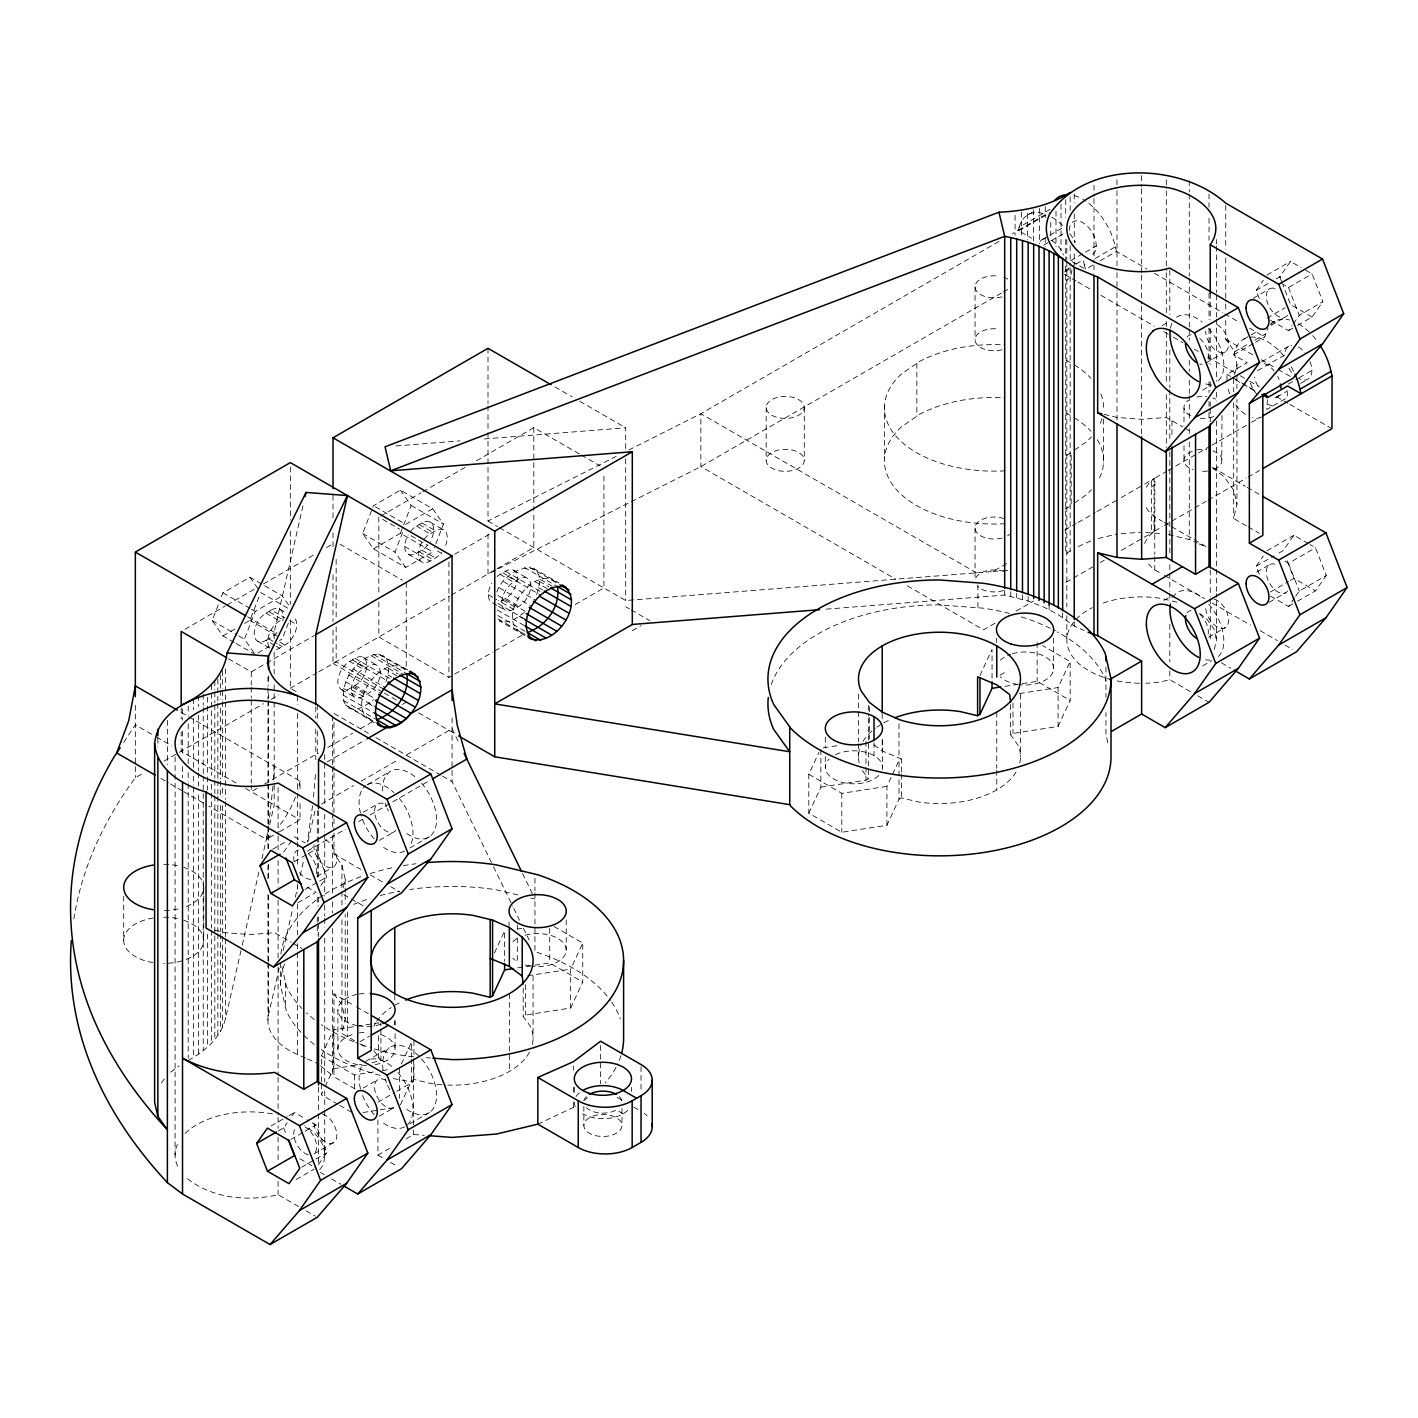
<?xml version="1.0" encoding="UTF-8"?>
<svg xmlns="http://www.w3.org/2000/svg" width="1418" height="1418" viewBox="0 0 1418 1418"><rect width="100%" height="100%" fill="white"/><g stroke="black" fill="none" stroke-linecap="round" stroke-linejoin="round"><path stroke-width="0.75" stroke-dasharray="5 3.75" d="M1144.645 543.502A55.355 31.958 0 0 1 1151.363 533.842L1154.766 530.97L1154.855 478.096L1166.252 471.52M274.17 766.057L273.249 782.062M315.434 774.653L313.36 798.6M272.947 786.246L269.048 822.227M1222.015 415.474L1221.713 462.428A19.054 11.007 0 0 1 1213.666 469.447M374.352 722.79L345.531 705.012L343.511 700.563L343.511 688.474L348.739 674.986L357.797 663.713L365.809 657.899L373.661 654.567L378.535 654.07L408.331 670.147M385.926 681.686C388.957 673.337 390.996 661.408 382.718 655.364M536.589 594.55C552.045 552.346 501.99 567.165 496.176 594.532M312.545 805.849L307.387 842.044M1267.408 399.734L1266.717 409.536L1286.924 397.855L1287.615 392.219M267.275 833.908L266.354 839.35L208.8 806.115M274.17 638.809L274.17 632.215L303.558 503.177M188.204 1060.416C204.848 1051.412 220.836 1037.728 225.497 1018.62L241.734 947.33M242.23 945.186L258.962 871.751M261.922 858.794L274.17 804.963L274.17 783.339M305.455 1058.041L297.55 1054.531A73.913 42.682 0 0 1 268.534 1014.792L279.257 967.714M283.157 950.609L292.906 907.821M295.334 897.115L297.78 886.41M300.208 875.721L304.108 858.599M308.007 841.512L315.292 809.518M343.351 887.438L345.212 879.302L341.951 865.069L333.957 853.92L333.957 832.011M354.571 1040.794L341.951 1033.509L345.212 1019.276L345.212 914.291M1234.617 374.707L1236.939 364.532L1233.678 350.299L1225.737 339.221L1225.737 319.475M1246.44 525.883L1233.678 518.509L1236.939 504.259L1236.939 399.468M1214.322 649.409L1216.449 640.085L1216.449 593.61M1050.224 209.297L1019.223 227.181L1018.071 230.372L1012.346 233.686M1226.978 380.538L1226.978 374.317L1247.184 362.654L1233.713 354.872L1234.865 351.682A47.645 27.509 60 0 1 1248.691 337.378M1255.586 342.234L1264.714 336.97L1265.849 333.779A47.645 27.509 60 0 1 1268.188 327.983M234.342 642.46L222.945 635.884L212.168 620.552L218.337 604.671M221.421 596.73L222.945 592.759L249.905 577.197L282.182 595.844L289.378 606.053M244.516 623.441L249.905 620.322L259.919 594.532M254.035 652.812L244.445 639.181L255.222 611.406L282.182 595.844M288.35 623.087L282.182 638.969L279.488 640.511M373.448 548.837L400.408 533.274L432.685 551.903L405.725 567.466L373.448 548.837L362.671 533.487L373.448 505.694L400.408 490.149L432.685 508.778L443.462 524.111L434.227 547.933M400.408 533.274L411.185 505.482L400.408 490.149M405.725 567.466L394.948 552.134L402.641 532.282M321.372 1081.81L321.372 1055.861L333.46 1029.822L372.119 1023.849M337.892 1104.303L321.372 1094.767L324.173 1088.758M325.094 1086.755L333.46 1068.729L333.46 1029.822M401.365 1063.943L411.592 1041.911L411.592 1057.03M400.425 1104.852L411.592 1080.817L411.592 1059.193M494.403 953.038L504.613 931.006L504.613 961.262M532.37 1044.481A81.003 46.759 0 0 0 530.297 1026.277L523.207 1016.369L525.546 1015.022L570.656 1008.038L570.656 969.132L582.745 943.094L551.567 925.085M570.656 1008.038L582.745 982L582.745 943.094M901.369 771.941L901.369 758.967L899.012 760.332L899.012 799.238L886.924 825.276L841.813 832.26L808.792 813.188L808.792 774.281L819.019 752.249M808.792 813.188L820.88 787.15L820.88 748.243L838.073 745.584M886.924 825.276L886.924 786.37L891.567 776.355M892.507 774.352L899.012 760.332M979.962 675.464L992.051 649.426L992.051 679.683M1019.79 762.902A81.003 46.759 0 0 0 1017.716 744.698L1010.626 734.79L1012.984 733.443L1058.076 726.459L1058.076 687.553L1070.165 661.515L1042.655 645.633M1058.076 726.459L1070.165 700.421L1070.165 661.515M123.703 742.394L135.348 724.811L154.544 735.889M283.635 852.058L292.019 840.112M320.769 885.47L326.76 876.944L315.984 849.169L312.385 847.078M278.247 1130.961L283.635 1127.842L287.234 1122.719M292.019 1115.913L294.412 1112.492L305.207 1118.731M318.376 1164.674L326.76 1152.745L315.984 1124.953L306.997 1119.759M1259.237 298.347L1256.153 290.406L1263.332 280.179M1276.111 278.885L1279.727 276.794L1290.522 261.444L1301.299 267.683M1270.528 320.273L1288.501 330.642L1292.082 325.537M1293.287 323.818L1299.278 315.31L1322.87 301.679L1312.075 273.904L1303.089 268.711M1297.559 325.413L1312.075 317.029L1322.87 301.679M1259.237 574.13L1256.153 566.19L1263.332 555.962M1308.3 543.573L1293.925 535.277L1283.148 550.609L1275.952 554.757M1270.528 596.056L1288.501 606.425L1294.492 597.917M1295.68 596.198L1299.278 591.093L1326.273 575.513L1315.496 547.72L1310.09 544.601M1297.488 601.232L1315.496 590.845L1326.273 575.513M161.422 1082.962L165.002 1077.999M319.724 1169.673L322.17 1166.27A74.8 43.196 0 0 0 304.728 1125.715M414.854 776.709A38.126 22.014 60 0 0 389.33 772.012L385.43 776.515A38.126 22.014 60 0 0 383.055 794.186M270.359 835.698L266.354 839.35L277.573 832.862M1146.276 487.225A55.355 31.958 0 0 1 1151.363 480.932L1154.855 478.096M1151.363 487.154L1154.855 484.318M170.745 1072.15L179.164 1065.822M537.83 1124.155L576.754 1105.845M583.578 1100.723L588.683 1096.876M404.804 669.243C382.027 651.589 343.121 707.671 371.8 720.184M555.448 582.089C532.548 564.151 493.907 620.57 522.444 633.031M348.739 708.007C357.815 711.996 366.606 704.586 373.661 699.659M524.997 635.636L499.402 620.854C508.477 624.842 517.251 617.433 524.306 612.505M1065.716 266.052L1065.716 553.906L1072.877 549.245M1074.614 450.02L1086.702 441.601A109.594 63.278 0 0 0 1091.435 436.833M1074.614 502.929L1086.702 494.51A109.594 63.278 0 0 0 1091.435 489.742M184.996 629.237L225.178 606.035M227.093 604.937L255.789 588.364M263.447 583.932L315.115 554.119M326.601 547.49L332.326 544.175M380.751 516.046L420.933 492.844M422.848 491.745L464.944 467.444M476.43 460.815L533.824 427.669L579.288 453.92M432.685 508.778L405.725 524.341L373.448 505.694M222.945 635.884L235.53 628.635M274.472 645.243L266.017 640.351A16.679 9.625 -60 0 1 254.212 633.545A16.679 9.625 -60 0 1 266.017 613.125L271.405 610.006L284.947 617.823M410.617 531.289A16.679 9.625 -60 0 1 416.502 526.06L421.908 522.941A16.679 9.625 -60 0 1 432.791 525.068A16.679 9.625 -60 0 1 430.239 541.375M269.349 647.264A16.679 9.625 -60 0 1 279.559 620.942L282.253 619.382L268.711 611.566M424.159 539.106A16.679 9.625 -60 0 1 430.062 533.877L435.45 530.775A16.679 9.625 -60 0 1 445.66 545.292M266.017 640.351L271.405 637.249A16.679 9.625 -60 0 0 277.308 632.02M427.793 544.955A16.679 9.625 -60 0 1 421.908 550.184L416.502 553.286A16.679 9.625 -60 0 1 405.619 551.177A16.679 9.625 -60 0 1 408.171 534.87M257.934 652.971L268.711 646.75M1027.944 214.792L1035.246 210.573M421.713 542.686A16.679 9.625 -60 0 0 419.161 558.993A16.679 9.625 -60 0 0 430.062 561.12L435.45 558.001A16.679 9.625 -60 0 0 441.335 552.772M276.51 649.479A16.679 9.625 -60 0 0 279.559 648.168L284.947 645.066A16.679 9.625 -60 0 0 295.848 630.372A16.679 9.625 -60 0 0 293.278 617.007M454.664 554.296L491.018 533.31M228.528 658.785L251.252 671.902L314.388 635.441M1045.438 214.579L1018.071 230.372L1031.56 238.153M998.963 241.414L700.864 413.702L627.944 450.481M1018.798 230.779L1049.781 212.877M1042.248 239.536L1064.12 226.915M1043.772 245.101L1049.231 241.946M1051.057 240.9L1063.819 233.527M333.017 630.248L333.017 663.429L449.736 596.039M451.544 594.993L533.824 547.49L533.824 512.642M73.825 919.024A809.589 467.408 0 0 1 135.348 777.72L143.005 773.306M164.063 761.147L177.445 753.419M179.359 752.32L263.553 703.718M271.104 699.358L278.85 694.873M290.247 688.297L317.029 672.841M318.944 671.724L336.155 661.798L381.619 688.031M349.643 661.408L355.032 658.289A16.679 9.625 -60 0 1 366.819 665.095A16.679 9.625 -60 0 1 355.032 685.514L349.643 688.634A16.679 9.625 -60 0 1 337.839 681.828A16.679 9.625 -60 0 1 349.643 661.408L363.114 669.172L368.503 666.07A16.679 9.625 -60 0 1 380.29 672.876A16.679 9.625 -60 0 1 368.503 693.296L363.114 696.415L349.643 688.634M497.08 576.559A16.679 9.625 -60 0 1 500.129 574.343L505.517 571.224A16.679 9.625 -60 0 1 517.322 578.03A16.679 9.625 -60 0 1 505.517 598.467L500.129 601.569M1001.48 293.065L700.864 466.611L497.86 568.99M1003.377 291.966L1009.12 288.652M513.617 609.35A16.679 9.625 -60 0 1 501.812 602.544A16.679 9.625 -60 0 1 513.617 582.124L519.006 579.005A16.679 9.625 -60 0 1 530.793 585.811A16.679 9.625 -60 0 1 519.006 606.248L513.617 609.35L498.445 600.594M1070.714 260.664L1083.476 253.308M1085.302 252.244L1096.238 245.934M1064.953 270.448L1074.064 265.184M1075.89 264.138L1083.175 259.919M1064.634 271.955L1070.147 268.782M1092.764 265.06L1085.461 269.278L1084.309 264.776L1087.96 262.667M1095.263 258.448L1115.31 246.874A47.645 27.509 60 0 0 1082.767 199.247M1100.049 260.859L1116.462 251.376L1146.878 268.941M378.836 602.118L378.836 636.983L448.921 677.432L492.932 652.032M494.847 650.933L523.543 634.36M575.212 604.529L603.908 587.956L603.908 472.495M256.995 788.408L251.252 791.723L251.252 785.253M264.652 783.994L318.217 753.064M327.788 747.534L352.657 733.177M360.314 728.763L373.714 721.035M402.411 704.462L406.239 702.247M327.186 761.891L365.188 739.948M321.461 804.112L353.631 785.537M361.2 781.158L399.061 759.304M406.629 754.925L452.058 728.71L459.45 743.883M279.452 831.781L300.031 819.888L300.031 800.443M632.304 630.691L641.025 625.657M1162.104 325.679L1167.546 322.542M367.563 784.579L389.33 772.012M1266.93 275.074L1290.522 261.444M272.646 849.276L285.355 841.955M1256.153 290.406L1268.844 283.068M1253.104 298.347L1269.606 288.829M363.221 812.301L377.932 803.811M307.476 851.084L345.425 829.176M358.701 821.518L362.494 819.32M370.08 814.942L430.788 779.882M1281.305 283.37L1288.501 287.517L1312.075 273.904M294.217 861.736L306.908 854.398M308.734 853.352L315.984 849.169M1266.93 318.199L1285.08 307.724M1243.586 339.274L1256.348 331.901M1270.936 323.481L1274.569 321.372M316.976 876.413L333.478 866.877M379.421 840.36L394.133 831.87M1225.205 351.877L1204.999 363.54A16.201 9.359 60 0 1 1199.858 364.001M1271.148 325.36L1285.807 316.888M1234.865 351.682L1247.627 344.308M1254.912 340.107L1265.849 333.779M304.994 889.511L317.703 882.191M319.511 881.145L326.76 876.944M1233.713 354.872L1253.76 343.28M297.833 902.77L315.984 892.294L305.207 886.055M1288.501 330.642L1295.751 326.459M409.926 847.946L429.884 836.425M1202.659 390.11L1211.734 384.863M1261.524 361.927L1288.873 346.134M1257.571 370.647L1284.921 354.872A19.054 11.007 60 0 1 1291.656 345.283M1288.182 384.118L1297.293 378.854M1299.118 377.791L1311.88 370.435M1276.927 397.04L1287.881 390.73M1300.643 383.356L1307.928 379.155M1168.148 470.439L1173.856 467.142M1175.752 466.061L1196.632 454.008M1198.547 452.909L1209.926 446.333M1211.841 445.252L1249.825 423.344M1251.722 422.245L1259.308 417.867M1121.248 497.594L1142.873 485.116M1144.734 484.052L1154.039 478.681L1154.039 531.59L1119.546 551.46M1154.766 530.97L1162.388 526.557M1164.302 525.458L1170.01 522.161M1171.924 521.062L1192.875 508.973M1194.771 507.874L1206.204 501.263M1208.101 500.164L1246.209 478.167M1248.106 477.068L1259.539 470.475M359.959 1041.716L369.424 1036.239M999.991 675.181L1004.848 672.38M365.738 1061.408L389.33 1047.796M1163.912 600.434L1172.987 595.188M820.88 787.15L865.99 780.166L868.348 778.819L868.348 742.075M372.119 1062.756L380.928 1060.398L380.928 1027.961M271.033 1125.998L287.216 1116.657M289.024 1115.611L294.412 1112.492M1266.93 550.858L1293.925 535.277M1256.153 566.19L1274.144 555.803M363.221 1088.085L377.932 1079.594M1256.756 572.039L1269.606 564.612M290.796 1139.487L303.381 1132.22M305.189 1131.192L315.984 1124.953M1284.903 561.227L1288.501 563.301L1315.496 547.72M899.012 799.238L901.369 797.873L918.51 801.968A81.003 46.759 0 0 0 1016.883 770.577M411.592 1080.817L413.95 1079.452L431.09 1083.565A81.003 46.759 0 0 0 445.731 1085M377.932 1102.194L394.842 1092.427M396.721 1091.346L413.613 1081.58L407.657 1081.136A171.525 99.03 0 0 1 392.715 1078.389M1270.528 591.909L1288.519 581.522M1290.327 580.476L1293.925 578.402L1315.496 590.845M1208.668 637.214L1225.205 627.66M1269.287 602.225L1285.807 592.671M333.514 1142.66L313.307 1154.323A16.201 9.359 60 0 0 315.789 1141.33A16.201 9.359 60 0 0 305.207 1127.062M379.421 1116.143L394.133 1107.653A16.201 9.359 60 0 1 375.433 1092.587A16.201 9.359 60 0 1 386.033 1080.392M301.573 1167.28L314.176 1160.013M315.966 1158.967L326.76 1152.745M1288.501 606.425L1295.697 602.278M296.185 1179.51L314.176 1169.123M1202.659 665.893L1211.734 660.664M409.926 1123.747L429.884 1112.226M377.932 1119.83L377.932 1155.103L391.084 1147.499M406.115 1138.831L413.613 1134.489L424.301 1135.304M499.455 527.656L625.692 600.541L992.901 571.525L1008.056 562.804M1064.847 530.102L1076.191 523.561M1078.088 522.462L1095.121 512.66M1097.018 511.561L1117.845 499.561M995.028 623.193L983.543 629.822L905.233 584.606M1016.103 611.052L1033.35 601.126M1065.911 582.355L1071.654 579.04M1073.586 577.941L1092.729 566.899M1100.403 562.485L1104.232 560.287M1192.361 451.208L1188.639 453.104A19.054 11.007 0 0 0 1187.203 466.469L1190.5 468.631A19.054 11.007 0 0 0 1193.194 469.748M488.005 432.455L488.005 521.044L616.121 456.436M495.892 569.983L488.005 573.953L488.005 532.069M1078.194 546.533L1092.02 540.4M1098.17 538.539L1116.976 534.037M1190.358 691.559L1169.815 679.701L1161.005 681.81A74.8 43.196 0 0 1 1145.957 683.21M298.613 1206.541L278.088 1194.7C246.767 1202.039 210.218 1198.299 185.12 1176.692M1004.937 686.33L1037.143 681.349L1070.165 700.421M1019.418 693.526L1058.076 687.553M808.792 774.281L841.813 793.353L886.924 786.37M517.517 929.02L521.806 928.347M517.517 967.927L549.723 962.928L582.745 982M527.709 975.779L570.656 969.132M374.281 1023.512L378.571 1022.839L378.571 1027.164M333.46 1068.729L361.377 1064.404M321.372 1055.861L354.394 1074.933L373.732 1071.937M382.311 1070.608L390.907 1069.278M362.99 1112.51L378.021 1110.17M380.166 1109.851L395.214 1107.511M992.901 571.525L1000.966 570.851M1002.987 570.674L1009.031 570.16M396.065 445.943L460.106 440.874M484.389 438.96L625.692 427.793L625.692 449.949M826.215 609.155L1004.688 595.046L1028.156 601.037L1044.144 607.223L1058.36 614.738L1074.259 626.082L1084.114 630.461M1121.089 533.717L1141.632 532.158M1145.744 532.477L1162.193 533.717M413.613 1056.694L407.657 1056.233A171.525 99.03 0 0 1 370.187 1047.601M426.428 1057.668L430.7 1057.988M1104.09 414.357L1116.976 417.441L1141.632 419.32L1166.305 417.441L1182.842 426.995M1168.397 534.533L1189.277 539.531L1197.182 543.023M1176.975 602.189L1161.005 598.378A74.8 43.196 0 0 0 1100.084 604.174M874.162 744.911L882.209 750.973L901.369 758.967M517.854 894.935L496.46 889.813A171.525 99.03 0 0 0 409.713 889.511M530.686 898.002L534.958 899.03M214.579 930.137L225.249 932.69L249.905 934.568L274.578 932.69L291.009 942.155M1199.149 543.909L1207.055 547.401M307.422 1058.909L317.295 1063.287M1312.075 317.029L1290.522 304.569L1283.06 285.355M1154.465 273.319L1222.901 312.829M1224.797 313.927L1240.006 322.701M1249.506 328.196L1264.714 336.97M1225.737 339.221L1253.831 355.439M1261.311 359.764L1276.306 368.414M1278.167 369.495L1291.284 377.064M1071.99 261.497L1085.461 269.278M1064.528 274.312L1075.978 280.924M1077.893 282.022L1091.275 289.751M1100.811 295.263L1154.287 326.14M1163.841 331.652L1171.481 336.066M1173.395 337.165L1182.949 342.677M1194.399 349.289L1198.228 351.487M1207.781 357.017L1238.339 374.653M1240.236 375.752L1247.875 380.166M1249.79 381.265L1259.344 386.777M1276.537 396.703L1287.987 403.315M1289.901 404.431L1331.927 428.679M1226.978 374.317L1230.647 376.444M1232.49 377.507L1239.828 381.743M1241.672 382.807L1254.54 390.234M1184.65 428.041L1191.918 432.242M1212.833 467.568L1245.305 486.303M1247.202 487.402L1260.567 495.13M1146.276 507.768A55.355 31.958 0 0 0 1154.766 516.95L1162.246 521.275M1164.125 522.356L1169.744 525.599M1171.605 526.681L1192.184 538.556M1194.062 539.638L1207.143 547.188M1148.527 563.921A55.355 31.958 0 0 0 1154.766 569.859L1162.441 574.29M1164.355 575.389L1204.591 598.626M1212.248 603.058L1250.57 625.178M1260.159 630.709L1277.405 640.67M1285.062 645.084L1292.737 649.515M1197.82 695.866L1209.022 702.335M976.47 572.819L700.864 413.702L700.864 466.611L895.68 579.093M554.934 386.954L572.145 396.88M579.785 401.294L625.692 427.793M581.185 455.001L600.115 465.937M488.005 521.044L497.558 526.557M625.692 606.762L629.379 608.889M631.24 609.953L649.728 620.641M533.381 568.21L558.976 583.011M529.18 566.934L559.844 584.624M524.306 567.413L557.469 586.556M540.4 579.501L553.889 587.282M411.185 505.482L443.462 524.111M539.301 581.309L548.731 586.751M535.171 581.734L548.642 589.516M430.239 522.125L443.781 529.942M513.865 570.408L527.336 578.189M538.61 587.743L542.385 589.923M421.908 522.941L435.45 530.775M505.517 571.224L543.413 593.327M419.196 524.5L432.756 532.317M502.823 572.783L516.312 580.565M508.459 576.559L540.807 595.241M416.502 526.06L430.062 533.877M500.129 574.343L513.617 582.124M503.585 581.717L535.933 600.381M382.63 519.342L399.681 529.18M411.043 535.738L428.094 545.576M437.559 551.053L445.128 555.431M499.402 587.832L531.732 606.514M421.908 550.184L435.45 558.001M505.517 598.467L519.006 606.248M498.072 595.613L528.524 613.196M419.196 551.744L432.756 559.561M502.823 600.009L516.312 607.79M404.715 546.479L430.062 561.12M488.341 594.762L496.761 599.637M497.931 603.501L526.503 620.003M519.077 616.316L522.852 618.496M408.171 554.119L421.713 561.936M496.849 605.309L491.798 602.402A16.679 9.625 -60 0 1 491.798 583.135M498.533 606.284L505.269 610.183M497.239 609.935L525.812 626.437M362.671 533.487L394.948 552.134M497.931 615.589L527.319 632.552M498.072 618.957L526.84 635.565M339.948 544.158L402.446 580.228M378.535 654.07L409.199 671.778M373.661 654.567L406.009 673.231M371.037 655.665L403.386 674.348M260.682 592.547L291.062 610.077M388.638 668.463L398.068 673.904M384.668 668.8L398.157 676.581M279.736 609.173L286.507 613.09M363.363 657.456L376.851 665.237M387.947 674.897L391.722 677.077M289.963 620.729L296.734 624.629M355.032 658.289L392.928 680.392M352.338 659.849L365.809 667.63M357.797 663.713L390.145 682.395M266.017 613.125L279.559 620.942M222.945 592.759L249.533 608.109M251.429 609.208L255.222 611.406M352.922 668.853L385.271 687.535M333.017 663.429L382.488 692.002M384.384 693.083L397.714 700.776M418.629 712.864L454.788 733.726M348.739 674.986L381.087 693.668M247.547 616.848L274.17 632.215M249.905 620.322L278.389 636.771M279.86 642.124L284.947 645.066M355.032 685.514L368.503 693.296M345.531 681.668L377.879 700.35M268.711 638.791L277.166 643.683M278.867 644.658L282.253 646.608M352.338 687.074L365.809 694.855M276.173 646.218L279.559 648.168M343.511 688.474L375.859 707.139M368.432 703.47L372.207 705.65M257.668 641.184L271.21 649.001M341.295 689.467L354.784 697.248M342.819 694.909L375.167 713.591M212.168 620.552L236.859 634.803M238.756 635.902L244.445 639.181M343.511 700.563L375.859 719.227M345.531 705.012L376.195 722.719M236.239 643.559L255.222 654.531M296.043 691.541L290.336 688.244L290.336 619.666M334.099 713.502L368.343 733.283M375.965 737.679L440.643 775.026M442.54 776.125L452.058 781.619L492.542 864.785M181.167 712.368L186.857 715.647M188.754 716.746L300.031 780.999L300.031 791.793M156.441 736.988L171.667 745.779M236.097 782.984L181.167 751.274L181.167 731.812M245.58 788.443L300.031 819.888M333.957 853.92L360.721 869.376M370.293 874.888L383.374 882.457M390.641 886.64L399.716 891.869M294.412 836.709L305.207 842.93M160.837 778.429L168.512 782.86M170.426 783.959L181.929 790.606M183.844 791.723L206.868 805.016M343.847 894.634L347.623 896.814L347.623 901.192M351.239 898.906L363.947 906.244M617.149 1097.443L622.662 1100.634M633.686 1106.997L641.042 1111.251M623.122 1113.804L616.387 1109.922A19.054 11.007 0 0 1 586.414 1107.635M292.835 943.2L301.981 948.465M354.996 1088.935L333.957 1076.794L333.957 993.876L354.606 1005.805M356.485 1006.886L369.619 1014.473M359.942 1043.896L367.439 1048.221M339.717 1105.366L352.568 1112.775M377.932 1155.103L383.374 1158.24M390.641 1162.423L397.891 1166.624M299.818 1158.736L315.984 1168.077M320.379 1172.438L324.119 1174.6M331.582 1178.907L340.923 1184.296M306.075 1210.83L315.399 1216.219M1235.503 379.829L1240.98 383.002M1242.788 384.048L1255.55 391.439M1248.265 526.947L1259.184 533.274M1221.412 662.826L1230.735 668.215M1190.5 415.722L1187.203 413.56A19.054 11.007 0 0 1 1188.639 400.195M1212.39 467.887L1224.159 476.749L1233.678 490.025L1236.939 504.259M1199.628 613.391L1206.417 618.496L1213.897 628.918L1216.449 640.085M320.663 1065.822L333.957 1076.794M862.428 770.559L868.348 778.819M333.957 993.876L341.951 1005.025L345.212 1019.276M373.82 1050.49L380.928 1060.398M249.905 577.197L259.494 590.827M387.203 808.597L388.39 810.812M522.48 873.399L533.044 895.077M493.517 866.77L512.784 906.386M513.759 908.371L519.537 920.247M523.402 928.17L529.18 940.045M1288.501 287.517L1299.278 315.31M1279.727 276.794L1282.315 283.423M1288.501 563.301L1299.278 591.093M1286.995 560.535L1293.925 578.402M283.635 1127.842L285.957 1133.797M1115.31 246.874L1116.462 251.376M1105.951 681.704L1105.171 678.265A171.525 99.03 0 0 0 1057.225 631.879M1107.795 742.678L1105.951 734.613L1105.951 712.563M281.916 966.633L286.365 986.201A171.525 99.03 0 0 0 301.945 1008.499M280.534 962.645L280.534 985.475L286.365 1011.105A171.525 99.03 0 0 0 301.945 1033.385M1280.064 276.315L1280.064 277.662M1236.939 364.532L1236.939 373.271M1236.939 375.451L1236.939 388.55M1233.678 378.783L1233.678 391.882M1233.678 402.801L1233.678 518.509M1225.737 205.362L1225.737 249.249M1225.737 258.023L1225.737 301.91M1225.737 304.108L1225.737 310.702M1216.449 239.536L1216.449 243.967M1216.449 246.183L1216.449 292.657M1216.449 294.873L1216.449 316.994M1216.449 319.21L1216.449 381.176M1216.449 392.237L1216.449 401.081M1216.449 421.004L1216.449 567.058M1216.449 569.274L1216.449 591.412M1210.245 293.437L1210.245 319.989M1210.245 328.834L1210.245 364.249M1210.245 381.956L1210.245 390.801M1210.245 401.861L1210.245 406.292M1210.245 408.508L1210.245 421.784M1210.245 570.054L1210.245 596.606M1210.245 598.821L1210.245 640.865M1209.022 193.982L1209.022 207.223M1209.022 218.248L1209.022 240.316M1209.022 293.278L1209.022 319.741M1209.022 328.568L1209.022 363.877M1209.022 381.531L1209.022 392.556M1209.022 401.383L1209.022 410.21M1209.022 412.408L1209.022 421.235M1189.277 180.83L1189.277 191.909M1189.277 194.106L1189.277 276.049M1189.277 278.247L1189.277 326.973M1189.277 329.189L1189.277 340.249M1189.277 360.172L1189.277 371.25M1189.277 380.113L1189.277 393.389M1189.277 395.604L1189.277 419.958M1189.277 428.821L1189.277 433.252M1189.277 442.115L1189.277 539.531M1183.995 408.171L1183.995 425.808M1183.995 445.66L1183.995 461.08M1171.959 420.721L1171.959 438.215M1169.815 270.306L1169.815 314.566M1169.815 349.962L1169.815 387.593M1169.815 389.808L1169.815 440.697M1169.815 451.757L1169.815 555.767M1169.815 564.63L1169.815 571.259M1169.815 573.475L1169.815 591.182M1169.815 593.398L1169.815 602.242M1169.815 624.381L1169.815 661.993M1169.815 670.856L1169.815 679.701M1166.305 179.767L1166.305 188.612M1166.305 190.827L1166.305 270.537M1166.305 272.752L1166.305 312.616M1166.305 321.478L1166.305 330.323M1166.305 332.539L1166.305 383.463M1166.305 394.541L1166.305 447.68M1154.766 516.95L1154.766 554.438M1154.766 556.636L1154.766 569.859M1151.363 480.932L1151.363 533.842M1141.632 175.672L1141.632 186.751M1141.632 188.966L1141.632 273.107M1141.632 275.305L1141.632 304.09M1141.632 306.306L1141.632 434.741M1116.976 179.767L1116.976 188.612M1116.976 190.827L1116.976 270.537M1116.976 272.752L1116.976 290.477M1116.976 292.693L1116.976 421.111M1105.951 667.169L1105.951 697.124M1103.505 419.143L1103.505 463.225M1093.987 185.262L1093.987 196.322M1093.987 198.538L1093.987 262.755M1093.987 264.971L1093.987 273.834M1074.259 194L1074.259 202.863M1074.259 213.923L1074.259 242.708M1074.259 253.787L1074.259 264.865M1074.259 621.651L1074.259 626.082M1070.147 196.889L1070.147 210.183M1070.147 245.615L1070.147 265.538M1070.147 267.754L1070.147 551.177M1066.832 239.536L1066.832 259.459M1066.832 261.674L1066.832 606.904M1066.832 615.749L1066.832 640.085M1065.716 199.637L1065.716 217.344M1065.716 239.482L1065.716 263.837M1062.649 613.072L1062.649 617.504M1061.001 204.405L1061.001 250.915M1056.002 211.211L1056.002 246.643M1053.645 638.224L1053.645 668.498M1050.738 222.254L1050.738 235.548M1049.107 605.167L1049.107 609.598M1045.243 206.532L1045.243 217.61M1045.243 237.533L1045.243 246.395M1039.536 208.304L1039.536 243.736M1037.143 642.443L1037.143 681.349M1033.633 209.864L1033.633 240.865M1028.156 596.606L1028.156 601.037M1027.571 213.409L1027.571 239.979M1022.484 594.851L1022.484 599.282M1021.385 212.292L1021.385 236.646M1020.481 694.129L1020.481 756.804M1016.688 593.273L1016.688 597.705M1015.075 215.376L1015.075 235.299M1012.984 703.168L1012.984 733.443M1010.733 591.855L1010.733 596.287M1010.626 704.533L1010.626 734.79M1004.688 590.632L1004.688 595.046M996.765 712.066L996.765 768.255M996.765 770.417L996.765 789.879M996.464 638.224L996.464 642.549M977.924 584.96L977.924 607.773M975.052 286.684L975.052 339.593M975.052 528.01L975.052 578.721M916.843 363.327L916.843 416.236M901.369 774.104L901.369 797.873M898.977 723.818L898.977 758.4M884.477 405.424L884.477 458.333M882.492 739.132L882.492 767.227M882.209 714.229L882.209 718.554M882.209 740.161L882.209 750.973M874.02 742.607L874.02 755.581M869.34 706.696L869.34 715.346M869.34 717.508L869.34 739.115M868.348 705.331L868.348 716.125M868.348 718.288L868.348 739.912M865.99 741.26L865.99 765.046M865.99 767.209L865.99 780.166M858.475 694.129L858.475 741.667M858.475 743.83L858.475 756.804M841.813 793.353L841.813 832.26M825.311 737.13L825.311 747.942M825.311 756.574L825.311 767.386M804.29 407.409L804.29 460.318A19.054 11.007 0 0 1 775.699 469.854A19.054 11.007 0 0 1 775.699 450.8A19.054 11.007 0 0 1 804.29 460.318M766.163 407.409L766.163 460.318M641.042 1066.673L641.042 1092.144M631.506 1087.287L631.506 1091.523M625.692 458.794L625.692 600.541M621.97 1108.504L621.97 1125.484A19.054 11.007 0 0 1 593.38 1135.003A19.054 11.007 0 0 1 593.38 1115.948A19.054 11.007 0 0 1 621.97 1125.484M600.612 1045.456L600.612 1083.653M583.861 1106.377L583.861 1125.484M574.325 1087.287L574.325 1095.76M573.351 1065.964L573.351 1070.218M573.351 1087.198L573.351 1093.562M573.351 1102.052L573.351 1108.415M566.225 919.892L566.225 950.149M549.723 928.347L549.723 962.928M534.958 878.274L534.958 890.717M534.958 892.791L534.958 951.939L537.83 952.612A171.525 99.03 0 0 1 610.538 1000.488M533.824 427.669L533.824 510.462M533.062 975.708L533.062 1038.384M525.546 984.748L525.546 1015.022M523.207 988.275L523.207 1016.369M517.322 924.944L517.322 929.269M517.322 937.918L517.322 961.688A28.59 16.502 0 0 1 512.82 958.249M509.346 993.646L509.346 1071.459M509.044 921.895L509.044 926.22M488.005 348.314L488.005 403.669M488.005 405.885L488.005 430.239M452.058 717.898L452.058 768.396M452.058 770.594L452.058 781.619M448.921 561.971L448.921 677.432M413.95 1040.546L413.95 1055.683M413.95 1064.333L413.95 1079.452M413.613 1058.767L413.613 1127.877M413.613 1130.093L413.613 1134.489M406.239 582.426L406.239 669.562M399.504 1067.949L399.504 1098.206M395.073 1020.783L395.073 1025.108M395.073 1033.757L395.073 1048.895M394.789 995.72L394.789 999.867M394.789 1020.623L394.789 1024.771M380.928 1021.492L380.928 1025.817M378.836 517.145L378.836 593.398M378.571 1035.814L378.571 1061.745M354.394 1074.933L354.394 1090.052M347.623 912.129L347.623 1036.771M345.212 879.302L345.212 892.436M345.212 894.616L345.212 903.372M341.951 865.069L341.951 889.121M341.951 891.319L341.951 906.669M341.951 919.733L341.951 1033.509M357.301 994.355A28.59 16.502 0 0 0 337.892 1009.988L337.892 1048.895M336.155 559.401L336.155 618.213M336.155 626.933L336.155 661.798M333.957 722.471L333.957 770.665M333.957 772.863L333.957 816.679M333.957 818.86L333.957 829.814M333.017 495.307L333.017 519.644M333.017 532.902L333.017 548.394M333.017 574.946L333.017 621.403M332.432 715.966L332.432 764.692M332.432 766.908L332.432 811.185M332.432 813.4L332.432 826.676M332.432 835.539L332.432 893.11M332.432 901.972L332.432 913.032M332.432 928.542L332.432 1074.684M324.722 754.553L324.722 761.182M324.722 763.398L324.722 805.442M324.722 814.304L324.722 831.994M324.722 834.209L324.722 896.176M324.722 905.038L324.722 916.099M324.722 918.315L324.722 927.159M324.722 938.22L324.722 1082.076M324.722 1090.921L324.722 1108.628M324.722 1110.843L324.722 1155.103M321.372 1083.955L321.372 1094.767M318.518 810.653L318.518 879.249M318.518 896.956L318.518 905.801M318.518 916.879L318.518 921.292M318.518 923.508L318.518 936.784M318.518 1087.269L318.518 1111.606M318.518 1113.821L318.518 1164.727M317.295 704.586L317.295 722.294M317.295 731.156L317.295 755.51M317.295 810.866L317.295 879.497M317.295 897.222L317.295 906.067M317.295 917.145L317.295 934.852M315.771 707.05L315.771 718.022M315.771 728.994L315.771 759.711M297.55 695.83L297.55 704.693M297.55 713.555L297.55 791.049M297.55 793.265L297.55 839.757M297.55 841.973L297.55 864.111M297.55 884.052L297.55 892.897M297.55 903.975L297.55 934.976M297.55 943.821L297.55 950.468M297.55 952.683L297.55 1054.531M290.336 467.018L290.336 520.122M290.336 531.183L290.336 604.174M285.585 982.763L285.585 1007.666M278.088 787.522L278.088 833.997M278.088 836.212L278.088 851.704M278.088 860.549L278.088 887.101M278.088 900.377L278.088 957.912M278.088 966.775L278.088 1075.198M278.088 1077.414L278.088 1115.044M278.088 1117.26L278.088 1128.32M278.088 1137.165L278.088 1161.519M278.088 1181.424L278.088 1194.7M274.17 651.961L274.17 673.904M274.17 684.876L274.17 691.452M274.17 693.65L274.17 781.176M268.534 676.014L268.534 684.876M268.534 693.739L268.534 698.17M268.534 700.368L268.534 782.311M268.534 784.509L268.534 824.372M268.534 826.588L268.534 848.726M268.534 864.236L268.534 879.727M268.534 895.219L268.534 961.652M268.534 963.868L268.534 1014.792M267.967 676.9L267.967 686.418M267.967 687.96L267.967 699.039M267.967 701.254L267.967 781.619M267.967 783.835L267.967 825.241M267.967 825.914L267.967 849.612M267.967 865.104L267.967 879.054M267.967 894.545L267.967 960.979M267.967 962.538L267.967 1022.307M251.252 671.902L251.252 685.018M251.252 687.216L251.252 698.152M251.252 700.332L251.252 783.091M225.497 668.764L225.497 699.765M225.497 701.981L225.497 799.398M225.497 801.613L225.497 936.678M225.497 938.893L225.497 1018.62M222.591 670.679L222.591 688.386M222.591 690.601L222.591 699.464M222.591 701.68L222.591 779.173M222.591 788.036L222.591 796.881M222.591 805.743L222.591 934.161M222.591 936.376L222.591 1027.164M220.446 674.862L220.446 688.138M220.446 690.353L220.446 699.216M220.446 708.078L220.446 778.925M220.446 781.141L220.446 796.632M220.446 805.495L220.446 931.697M220.446 933.913L220.446 1031.347M217.858 678.956L217.858 701.095M217.858 703.31L217.858 778.588M217.858 780.804L217.858 794.098M217.858 796.313L217.858 931.378M217.858 933.593L217.858 1035.441M214.827 680.729L214.827 689.591M214.827 691.807L214.827 702.867M214.827 705.083L214.827 778.163M214.827 780.379L214.827 793.655M214.827 795.87L214.827 1039.429M211.371 684.61L211.371 775.38M211.371 784.243L211.371 928.17M211.371 930.385L211.371 1043.311M207.507 697.213L207.507 703.842M207.507 706.058L207.507 774.707M207.507 776.922L207.507 790.198M207.507 934.125L207.507 1047.051M203.749 887.384L203.749 940.311M203.235 694.164L203.235 705.225M203.235 707.44L203.235 773.874M203.235 776.089L203.235 1050.649M198.573 695.369L198.573 706.448M198.573 715.31L198.573 770.665M198.573 772.881L198.573 786.157M198.573 795.019L198.573 1054.088M193.557 698.631L193.557 709.709M193.557 718.571L193.557 767.28M193.557 776.142L193.557 784.987M193.557 787.203L193.557 1057.332M188.204 706.129L188.204 714.991M188.204 723.854L188.204 763.699M188.204 772.562L188.204 781.424M188.204 783.64L188.204 1058.2M182.514 709L182.514 720.078M182.514 731.156L182.514 753.295M182.514 766.571L182.514 777.649M181.167 707.99L181.167 718.855M175.105 756.769L175.105 772.261M175.105 774.458L175.105 1155.103M167.377 720.397L167.377 764.692M157.859 738.104L157.859 746.949M135.348 705.366L135.348 764.497M135.348 766.695L135.348 777.72M123.703 896.211L123.703 940.311A40.023 23.113 0 0 0 153.374 962.627M1139.469 683.263A74.8 43.196 0 0 1 1114.016 680.232M1111.996 679.754A74.8 43.196 0 0 1 1092.303 607.631M859.166 762.902A81.003 46.759 0 0 1 861.24 744.698M863.013 741.366A81.003 46.759 0 0 1 875.225 728.338M876.873 727.133A81.003 46.759 0 0 1 882.209 723.729M883.875 722.79A81.003 46.759 0 0 1 891.124 719.28M1209.873 660.079A38.126 22.014 60 0 1 1205.584 659.778M1172.704 597.598A38.126 22.014 60 0 1 1202.127 597.793M1208.792 604.245A38.126 22.014 60 0 1 1217.176 657.509M771.25 684.539A171.525 99.03 0 0 1 939.478 604.866L983.879 608.233A171.525 99.03 0 0 1 1009.279 613.427M1021.368 616.865A171.525 99.03 0 0 1 1055.4 630.904M878.735 775.486A28.59 16.502 0 0 1 839.722 781.637A28.59 16.502 0 0 1 829.069 759.126M835.415 754.713A28.59 16.502 0 0 1 869.145 753.348A28.59 16.502 0 0 1 881.553 771.498M1012.417 653.68A28.59 16.502 0 0 1 1053.397 666.336A28.59 16.502 0 0 1 1019.471 684.681M1017.663 684.433A28.59 16.502 0 0 1 1000.31 676.74M1000.31 660.239A28.59 16.502 0 0 1 1010.768 654.194M1287.633 315.204A16.201 9.359 60 0 1 1267.798 303.736A16.201 9.359 60 0 1 1277.707 289.627M1209.873 384.296A38.126 22.014 60 0 1 1205.584 383.994M1170.453 328.196A38.126 22.014 60 0 1 1172.704 321.815M1176.621 317.313A38.126 22.014 60 0 1 1202.127 322.01M1208.792 328.462A38.126 22.014 60 0 1 1217.176 381.726M1186.972 337.183A16.201 9.359 60 0 1 1191.155 334.754M1199.858 338.459A16.201 9.359 60 0 1 1207.959 359.321M1217.105 324.616A16.201 9.359 60 0 1 1228.555 344.468A16.201 9.359 60 0 1 1217.105 351.079A16.201 9.359 60 0 1 1205.655 331.227M1287.633 590.987A16.201 9.359 60 0 1 1267.798 579.537A16.201 9.359 60 0 1 1277.707 565.41M1186.972 612.966A16.201 9.359 60 0 1 1191.155 610.538M1199.858 614.242A16.201 9.359 60 0 1 1207.959 635.122M1214.145 599.14A16.201 9.359 60 0 1 1228.396 617.858A16.201 9.359 60 0 1 1218.097 627.394A16.201 9.359 60 0 1 1205.655 607.028M1071.919 269.704A28.59 16.502 60 0 1 1066.07 280.799M1019.223 227.181A47.645 27.509 60 0 1 1046.502 214.579M1051.766 217.149A47.645 27.509 60 0 1 1063.287 226.136M1069.863 233.669A47.645 27.509 60 0 1 1075.588 242.301M1083.441 261.036A47.645 27.509 60 0 1 1084.309 264.776M1074.046 195.542A47.645 27.509 60 0 1 1081.012 198.29M1040.103 241.521A19.054 11.007 60 0 1 1045.031 238.685M1051.766 240.493A19.054 11.007 60 0 1 1063.447 255.01M1069.296 230.372A19.054 11.007 60 0 1 1089.503 228.564A19.054 11.007 60 0 1 1089.503 255.524M1261.488 416.963A28.59 16.502 60 0 1 1252.413 417.778M1245.429 414.446A28.59 16.502 60 0 1 1233.855 402.056M1229.672 393.779A28.59 16.502 60 0 1 1227.669 386.972M1272.637 406.115A28.59 16.502 60 0 1 1267.408 403.882M1257.287 394.913A28.59 16.502 60 0 1 1249.896 382.098M1257.872 386.05A19.054 11.007 60 0 1 1254.381 377.046M1263.917 363.504A19.054 11.007 60 0 1 1274.144 370.949M1277.724 376.497A19.054 11.007 60 0 1 1279.071 379.492M1279.071 395.055A19.054 11.007 60 0 1 1274.144 397.909M1250.552 337.129A47.645 27.509 60 0 1 1284.247 356.574M1291.231 366.783A47.645 27.509 60 0 1 1294.138 372.296M1310.072 361.608A19.054 11.007 60 0 1 1298.392 378.216M1291.656 372.225A19.054 11.007 60 0 1 1288.873 368.148M1298.392 347.091A19.054 11.007 60 0 1 1305.145 353.064M1270.386 324.864A47.645 27.509 60 0 1 1289.689 320.025M1298.392 323.747A47.645 27.509 60 0 1 1311.295 334.152M1312.643 335.623A47.645 27.509 60 0 1 1317.712 341.933M1207.622 471.006A19.054 11.007 0 0 1 1199.362 471.13M1196.81 449.914A19.054 11.007 0 0 1 1206.647 449.524M1212.833 450.889A19.054 11.007 0 0 1 1222.015 459.556M1213.666 416.537A19.054 11.007 0 0 1 1199.362 418.221M1196.81 397.005A19.054 11.007 0 0 1 1206.647 396.615M1212.833 397.979A19.054 11.007 0 0 1 1215.527 399.114M1001.977 296.841A19.054 11.007 0 0 1 975.105 287.641A19.054 11.007 0 0 1 999.265 276.209M1003.838 277.343A19.054 11.007 0 0 1 1007.755 279.116M1001.977 349.75A19.054 11.007 0 0 1 975.105 340.55A19.054 11.007 0 0 1 999.265 329.136M1097.337 439.722A109.594 63.278 0 0 1 1098.666 479.514M1064.865 509.044A109.594 63.278 0 0 0 1068.428 507.219L1071.157 505.322L1071.157 452.413L1068.428 454.309A109.594 63.278 0 0 1 1064.865 456.135M1005.185 523.721A109.594 63.278 0 0 1 900.873 494.138A109.594 63.278 0 0 1 901.281 427.048L919.555 414.34A109.594 63.278 0 0 1 1004.813 397.82M1065.857 413.01A109.594 63.278 0 0 1 1072.806 416.821M1074.419 417.814A109.594 63.278 0 0 1 1090.956 431.285M1102.016 418.558A109.594 63.278 0 0 1 1098.666 426.605M1005.185 470.811A109.594 63.278 0 0 1 900.873 441.228A109.594 63.278 0 0 1 901.281 374.139L919.555 361.43A109.594 63.278 0 0 1 1004.813 344.911M1065.857 360.101A109.594 63.278 0 0 1 1072.806 363.912M1074.419 364.905A109.594 63.278 0 0 1 1090.956 378.376M1100.864 393.885A109.594 63.278 0 0 1 1103.505 410.316M1003.643 590.455A19.054 11.007 0 0 1 977.605 586.432M975.708 578.083A19.054 11.007 0 0 1 1003.643 571.401M1010.626 533.523A19.054 11.007 0 0 1 1007.595 535.791M1002.171 537.989A19.054 11.007 0 0 1 975.07 527.531A19.054 11.007 0 0 1 1003.643 518.492M380.219 1075.393A171.525 99.03 0 0 1 321.283 1049.568M314.282 1044.463A171.525 99.03 0 0 1 303.505 1034.998M280.534 985.475A171.525 99.03 0 0 1 284.61 964.01M353.702 904.329A171.525 99.03 0 0 1 370.187 898.445M380.219 895.538A171.525 99.03 0 0 1 399.096 891.284M322.435 1114.14A16.201 9.359 60 0 1 336.686 1132.84A16.201 9.359 60 0 1 326.406 1142.376A16.201 9.359 60 0 1 313.945 1122.01M366.287 1046.342A171.525 99.03 0 0 1 355.758 1042.531M353.702 1041.716A171.525 99.03 0 0 1 321.283 1024.665M314.282 1019.56A171.525 99.03 0 0 1 306.377 1012.842M280.888 954.119A171.525 99.03 0 0 1 323.127 895.254M324.988 894.049A171.525 99.03 0 0 1 362.051 876.271M370.187 873.559A171.525 99.03 0 0 1 394.842 867.213M403.386 865.618A171.525 99.03 0 0 1 415.935 863.757M620.978 1055.595A171.525 99.03 0 0 1 617.752 1064.014M615.979 1067.541A171.525 99.03 0 0 1 605.167 1083.033M611.743 1002.207A171.525 99.03 0 0 1 620.286 1019.028M177.64 1166.27A74.8 43.196 0 0 1 177.64 1143.918M185.12 1133.496A74.8 43.196 0 0 1 273.426 1114.087M529.463 1052.156A81.003 46.759 0 0 1 447.84 1085.089M373.82 1026.277A81.003 46.759 0 0 1 375.593 1022.945M376.656 1021.297A81.003 46.759 0 0 1 391.173 1007.542M394.789 1005.309A81.003 46.759 0 0 1 401.808 1001.711M183.737 920.3A40.023 23.113 0 0 1 183.737 960.323M181.912 960.89A40.023 23.113 0 0 1 163.726 963.407M123.703 940.311A40.023 23.113 0 0 1 153.374 917.978M163.726 917.198A40.023 23.113 0 0 1 178.065 918.722M644.339 1113.414A38.126 22.014 0 0 1 647.104 1115.806M310.932 879.266A16.201 9.359 60 0 1 299.482 872.655M294.129 861.541A16.201 9.359 60 0 1 299.482 849.736M308.167 853.441A16.201 9.359 60 0 1 316.267 874.303M325.378 839.616A16.201 9.359 60 0 1 336.793 860.584A16.201 9.359 60 0 1 323.393 864.732A16.201 9.359 60 0 1 314.317 843.036M308.167 1154.784A16.201 9.359 60 0 1 296.114 1143.085A16.201 9.359 60 0 1 295.281 1127.948M271.405 610.006A16.679 9.625 -60 0 1 282.802 620.57M421.518 783.161A38.126 22.014 60 0 1 435.131 828.945A38.126 22.014 60 0 1 404.378 831.728M386.458 806.807A38.126 22.014 60 0 1 385.147 803.137M525.103 935.242A28.59 16.502 0 0 1 565.995 947.986A28.59 16.502 0 0 1 531.927 966.243M530.102 965.995A28.59 16.502 0 0 1 524.873 964.843M512.944 941.747A28.59 16.502 0 0 1 517.517 938.344M404.679 851.066A38.126 22.014 60 0 1 380.786 845.341M374.122 838.889A38.126 22.014 60 0 1 360.987 814.942M360.509 813.134A38.126 22.014 60 0 1 365.738 785.625M367.368 784.597A38.126 22.014 60 0 1 393.991 792.697M399.167 798.245A38.126 22.014 60 0 1 410.21 845.536M380.786 1024.275A28.59 16.502 0 0 1 373.873 1025.923M372.065 1026.171A28.59 16.502 0 0 1 359.091 1025.923M357.301 1025.622A28.59 16.502 0 0 1 337.892 1009.988M359.091 994.036A28.59 16.502 0 0 1 366.482 993.469M380.786 1034.591A28.59 16.502 0 0 1 394.824 1051.039A28.59 16.502 0 0 1 373.873 1064.829M366.482 1065.397A28.59 16.502 0 0 1 338.867 1053.166A28.59 16.502 0 0 1 352.196 1034.591M359.091 1032.942A28.59 16.502 0 0 1 366.482 1032.375M421.518 1058.962A38.126 22.014 60 0 1 435.131 1104.728A38.126 22.014 60 0 1 404.378 1107.511M389.826 1089.733A38.126 22.014 60 0 1 387.203 1084.398M386.458 1082.59A38.126 22.014 60 0 1 385.147 1078.938M383.055 1069.97A38.126 22.014 60 0 1 392.91 1045.935A38.126 22.014 60 0 1 420.242 1057.544M627.678 1110.383A28.59 16.502 0 0 1 582.692 1113.804M575.3 1106.412A28.59 16.502 0 0 1 574.325 1102.14M576.045 1096.486A28.59 16.502 0 0 1 581.025 1091.523M584.5 1099.287A19.054 11.007 0 0 1 586.414 1096.628M619.418 1096.628A19.054 11.007 0 0 1 621.97 1102.14M404.679 1126.867A38.126 22.014 60 0 1 380.786 1121.142M374.122 1114.672A38.126 22.014 60 0 1 362.175 1094.377M360.509 1088.918A38.126 22.014 60 0 1 361.838 1065.928M371.037 1059.104A38.126 22.014 60 0 1 393.991 1068.498M397.926 1072.575A38.126 22.014 60 0 1 406.31 1125.839M363.114 696.415A16.679 9.625 -60 0 1 351.327 689.609A16.679 9.625 -60 0 1 363.114 669.172M183.737 867.373A40.023 23.113 0 0 1 183.737 907.414M178.065 908.973A40.023 23.113 0 0 1 163.726 910.498M163.726 864.289A40.023 23.113 0 0 1 178.065 865.813M395.941 830.186A16.201 9.359 60 0 1 376.107 818.718A16.201 9.359 60 0 1 386.033 804.609M300.031 780.999A64.324 37.134 -60 0 1 297.904 789.861M295.493 797.058A64.324 37.134 -60 0 1 277.999 827.385M771.746 415.19A19.054 11.007 0 0 0 803.634 410.263A19.054 11.007 0 0 0 780.29 396.792A19.054 11.007 0 0 0 771.746 415.19"/><path stroke-width="1.5" d="M71.308 940.808A809.589 467.408 0 0 0 167.377 1182.612L182.514 1194.009L270.058 1244.543L299.428 1210.582L320.61 1180.343L299.428 1125.679L182.514 1058.182C210.591 1073.16 243.364 1076.528 274.578 1072.416L303.789 1089.237L303.807 949.528L317.277 941.836L346.612 907.555L367.829 877.37L346.612 822.653L278.088 783.091C243.736 790.765 198.414 786.795 177.64 754.66A74.8 43.196 0 0 1 249.905 700.297A74.8 43.196 0 0 1 322.17 754.66L318.518 759.747L318.518 808.437M344.645 1186.458L357.726 1194.009L387.043 1160.013L408.26 1129.809L387.043 1075.092L357.726 1058.182L357.726 918.208L387.043 884.212L408.26 854.026L452.058 828.732L430.842 774.015L333.957 718.093L317.295 704.586L297.55 695.83A95.29 55.018 0 0 0 225.249 690.336C196.074 695.547 158.284 709.532 154.615 743.475L154.615 1102.194L157.859 1116.427L167.377 1129.703A809.589 467.408 0 0 1 113.741 757.442L120.193 747.676M1111.588 731.351L1141.632 714.016L1141.632 661.089L1097.656 635.707L1097.656 552.79L1116.976 557.416L1141.632 559.277L1166.305 557.416L1195.551 574.29L1209.022 566.509L1209.022 426.552L1238.339 392.556L1259.556 362.352L1238.339 307.653L1169.815 268.091L1161.005 270.2A74.8 43.196 0 0 1 1066.832 228.475A74.8 43.196 0 0 1 1161.005 186.751C1187.841 188.452 1231.338 214.118 1210.245 244.747L1210.245 293.437M1097.656 277.006L1097.656 412.833L1165.224 451.828L1194.541 417.849L1215.758 387.646L1194.541 332.929L1097.656 277.006L1074.259 267.382L1059.104 255.984A95.29 55.018 0 0 1 1049.586 214.242C1086.365 159.88 1180.432 162.29 1225.737 203.164L1322.533 259.033L1343.697 313.715L1322.533 343.954L1293.145 378.145L1262.835 395.657L1262.835 535.384L1249.364 543.165L1278.717 560.11L1299.898 614.792L1278.717 645.03L1249.347 678.992L1234.458 670.359M1320.069 345.354A47.645 27.509 60 0 1 1330.953 371.374L1332.087 375.876L1331.927 428.679L1263.349 468.277M377.72 724.722C403.758 738.441 438.658 686.454 410.015 671.122M528.365 637.586C553.8 650.862 587.867 601.799 562.343 584.943M315.771 704.852L315.771 634.644L347.463 495.573L306.004 492.436L227.075 652.936C224.009 677.414 203.696 694.802 182.514 704.586M305.03 496.725L306.004 492.436M405.619 1000.062A81.003 46.759 0 0 1 473.027 993.203L490.185 997.315L492.542 995.95L504.613 969.912L504.613 963.425M894.988 717.721A81.003 46.759 0 0 1 960.447 711.623L977.605 715.736L979.962 714.371L992.051 688.333L992.051 681.845M347.463 495.573L268.534 656.091L268.534 669.385M154.615 743.475C156.76 769.992 182.993 785.324 206.053 792.042L206.053 928.099L273.479 967.023L302.849 932.831L324.013 902.592L367.829 877.37M270.058 1244.543L317.277 1217.282L346.648 1183.321L367.811 1153.1L346.648 1098.418L317.277 1081.455L303.789 1089.237M1249.347 678.992L1296.566 651.731L1325.936 617.769L1347.1 587.531L1325.936 532.867L1262.481 496.229M260.061 865.671L270.838 850.321L292.392 862.782L303.186 890.557L292.392 905.907L270.838 893.446L260.061 865.671L280.02 854.15M357.726 918.208L401.524 892.932L430.842 858.936L452.058 828.732M256.64 1143.422L267.435 1128.09L288.988 1140.533L299.765 1168.326L288.988 1183.658L267.435 1171.215L256.64 1143.422L276.439 1131.989M357.726 1194.009L401.524 1168.716L430.842 1134.719L452.058 1104.516L430.842 1049.816L371.498 1015.554M1249.364 543.165L1249.347 403.527L1278.77 369.212L1299.987 339.008L1343.697 313.715M1141.632 714.016L1165.224 727.629L1194.541 693.632L1215.758 663.429L1259.556 638.135L1238.339 583.436L1209.022 566.509M1165.224 727.629L1209.022 702.335L1238.339 668.339L1259.556 638.135M367.085 738.849L386.104 727.877C395.657 727.983 404.591 721.549 410.05 714.052L452.058 689.804L457.358 725.644L466.841 759.073L432.685 778.783M1070.147 192.476C1049.09 206.106 1023.69 211.158 998.963 212.221L385.04 446.812L390.73 470.811L632.304 451.739L632.304 624.469L494.74 703.895L789.737 751.753L773.785 729.526A171.525 99.03 0 0 1 768.308 697.443M1249.347 403.527L1262.835 395.657M135.348 696.717L135.348 552.081L290.336 462.605L452.058 555.962L452.058 700.598M333.017 488.661L333.017 437.79L488.005 348.314L551.106 384.739M333.017 437.79L494.74 531.147L632.304 451.739M315.771 634.644L452.058 555.962M1194.541 332.929L1238.339 307.653M1210.245 244.747L1278.77 284.309L1322.533 259.033M206.053 792.042L302.849 847.911L346.612 822.653M318.518 759.747L387.043 799.309L430.842 774.015M270.838 893.446L294.412 879.834L301.609 883.981M1215.758 387.646L1259.556 362.352M1194.541 417.849L1238.339 392.556M1278.77 369.212L1322.533 343.954M302.849 932.831L346.612 907.555M387.043 884.212L430.842 858.936M1165.224 451.828L1209.022 426.552M273.479 967.023L303.807 949.528M1263.119 415.669L1301.104 393.761L1299.951 389.259L1330.953 371.374M1332.087 375.876L1301.104 393.761L1287.615 385.98L1267.408 397.66L1261.896 394.47M1152.09 584.216L1182.399 566.704M371.321 1035.158L388.39 1025.303M357.726 1058.182L371.197 1050.401L371.197 910.427M299.428 1125.679L346.648 1098.418M387.043 1075.092L430.842 1049.816M1097.656 552.79L1194.541 608.73L1238.339 583.436M1278.717 560.11L1325.936 532.867M1109.709 679.523L1141.632 661.089M267.435 1171.215L294.412 1155.635L288.262 1139.753M1299.898 614.792L1347.1 587.531M320.61 1180.343L367.811 1153.1M408.26 1129.809L452.058 1104.516M299.428 1210.582L346.648 1183.321M387.043 1160.013L430.842 1134.719M1194.541 693.632L1238.339 668.339M1278.717 645.03L1325.936 617.769M537.83 1077.467L578.26 1100.811A38.126 22.014 0 0 0 632.162 1100.811L641.042 1095.689A38.126 22.014 0 0 0 641.042 1064.563L600.612 1041.22L573.351 1061.727L537.83 1077.467L537.83 1124.155L578.26 1147.499A38.126 22.014 0 0 0 632.162 1147.499L641.042 1142.359A38.126 22.014 0 0 0 651.89 1123.925M390.73 470.811L1004.688 236.345C1025.108 240.28 1045.279 247.14 1062.649 258.803L1062.649 610.857M537.83 1124.155L496.46 1134.045L452.058 1137.413L428.573 1135.641M992.051 688.333L1000.629 687.003M504.613 969.912L513.21 968.583M632.304 624.469L819.604 609.669M227.075 652.936L268.534 656.091A73.913 42.682 0 0 0 297.55 695.83M432.844 1058.147L452.058 1059.601A171.525 99.03 0 0 0 617.752 986.201A171.525 99.03 0 0 0 537.83 874.8L496.46 864.909A171.525 99.03 0 0 0 426.481 862.64M458.599 735.924L494.74 756.804L789.737 804.662L790.925 806.328A171.525 99.03 0 0 0 983.879 852.466A171.525 99.03 0 0 0 1111.021 756.804L1111.021 678.992L1105.171 653.361A171.525 99.03 0 0 0 983.879 583.33L939.478 579.962A171.525 99.03 0 0 0 773.785 704.622L790.925 728.515A171.525 99.03 0 0 0 983.879 774.653A171.525 99.03 0 0 0 1111.021 678.992M1097.656 412.833L1101.946 413.861M1088.067 632.198L1097.656 635.707M492.56 920.069L473.027 915.408A81.003 46.759 0 0 0 371.055 960.571A81.003 46.759 0 0 0 473.027 1005.752A81.003 46.759 0 0 0 522.214 937.192L509.346 927.514L492.56 920.069L492.542 995.95M490.185 958.408L509.346 966.402L522.214 976.098L523.207 983.95M565.711 586.892C541.268 581.557 514.38 619.719 531.732 639.518M415.066 674.046C390.748 669.083 363.628 706.696 381.087 726.672M560.518 585.014L568.937 589.87M570.958 594.337L557.469 586.556C560.748 606.567 545.93 626.224 527.319 632.552L540.807 640.333M550.609 587.85L571.649 599.974M544.264 591.005L570.958 606.425M540.364 596.712L568.937 613.214M533.381 601.232L565.711 619.896M529.18 607.365L561.528 626.029M526.202 613.586L556.654 631.17M524.749 619.595L551.425 634.998M525.014 625.976L546.036 638.1M527.496 635.955L535.933 640.812M409.855 672.167L418.275 677.024M420.295 681.491L406.824 673.71C410.086 693.721 395.285 713.378 376.674 719.706L390.624 727.753M399.965 674.986L420.986 687.127M393.619 678.159L420.295 693.562M387.823 682.785L418.275 700.368M382.718 688.386L415.066 707.05M135.348 552.081L245.651 615.749M378.535 694.501L410.883 713.183M375.54 700.74L406.487 718.607M375.965 707.83L401.454 722.542M374.352 713.112L396.065 725.644M376.851 723.109L385.271 727.966M226.632 657.686L181.167 631.435L181.167 705.809M177.356 710.152L135.348 685.904L128.666 720.947L116.701 752.958L155.076 775.097M636.611 1098.241L623.122 1090.46A28.59 16.502 0 0 0 582.692 1090.46M464.076 753.383L521.523 871.432M1278.77 284.309L1299.987 339.008M1194.541 608.73L1215.758 663.429M387.043 799.309L408.26 854.026M302.849 847.911L324.013 902.592M285.957 857.996L294.412 879.834M998.963 212.221L1004.688 236.345L1004.688 588.417M1210.245 424L1210.245 567.838M1195.551 434.333L1195.551 574.29M1171.959 446.954L1171.959 560.677M1166.305 450.25L1166.305 557.416M1141.632 436.815L1141.632 559.277M1116.976 424L1116.976 557.416M1105.951 656.8L1105.951 660.948M1093.987 276.12L1093.987 634.821M1074.259 267.382L1074.259 619.436M1058.36 256.038L1058.36 608.092M1053.84 253.397L1053.84 605.451M1049.107 250.897L1049.107 605.167M1044.144 248.522L1044.144 602.81M1039.004 246.307L1039.004 600.576M1033.669 244.251L1033.669 598.52M1028.156 242.336L1028.156 594.39M1022.484 240.581L1022.484 592.653M1016.688 239.004L1016.688 591.058M1010.733 237.586L1010.733 589.658M1010.626 702.371L1009.634 694.519L996.765 684.823L977.605 676.829L977.605 715.736M996.765 645.917L996.765 677.042M979.962 677.627L979.962 714.371M882.209 645.917L882.209 712.935M874.02 716.675L874.02 740.444M789.737 726.849L789.737 804.662M652.209 1080.126L652.209 1126.796M641.042 1095.689L641.042 1142.359M632.162 1100.811L632.162 1147.499M623.601 960.571L623.601 1038.384A171.525 99.03 0 0 1 621.598 1053.468M578.26 1100.811L578.26 1147.499M522.214 937.192L522.214 976.098M509.346 927.514L509.346 966.402M494.74 531.147L494.74 756.804M490.185 919.502L490.185 997.315M394.789 927.514L394.789 994.514M318.518 939L318.518 1085.054M317.277 941.836L317.277 1081.455M260.398 865.193L260.398 866.54M182.514 782.381L182.514 1194.009M167.377 770.984L167.377 1182.612M157.859 729.242L157.859 735.889M157.859 757.726L157.859 1116.427M1198.671 657.385A38.126 22.014 60 0 1 1170.453 603.997M1198.671 381.602A38.126 22.014 60 0 1 1170.169 330.039M1196.898 362.742A16.201 9.359 60 0 1 1185.43 342.908M1196.898 638.525A16.201 9.359 60 0 1 1185.82 615.501M1054.744 200.363A47.645 27.509 60 0 1 1065.928 194.727M1267.408 396.101A19.054 11.007 60 0 1 1263.917 393.566M1280.419 384.03A19.054 11.007 60 0 1 1280.879 388.319M1295.006 374.175A47.645 27.509 60 0 1 1299.951 389.259M370.222 993.61A28.59 16.502 0 0 1 394.257 1006.053A28.59 16.502 0 0 1 382.878 1023.512M589.445 1094.359A19.054 11.007 0 0 1 616.387 1094.359M153.374 909.718A40.023 23.113 0 0 1 123.703 887.384A40.023 23.113 0 0 1 153.374 865.069M1153.029 330.926L1149.129 335.428A38.126 22.014 60 0 0 1150.902 367.51L1155.546 376.302A38.126 22.014 60 0 0 1193.584 395.338A38.126 22.014 60 0 0 1191.067 349.962A38.126 22.014 60 0 0 1153.029 330.926M898.977 719.493L882.209 712.066L869.34 702.371L861.24 691.098A81.003 46.759 0 0 1 939.478 632.233A81.003 46.759 0 0 1 1017.716 691.098A81.003 46.759 0 0 1 898.977 719.493M1146.418 625.462A38.126 22.014 60 0 0 1188.302 673.444A38.126 22.014 60 0 0 1185.2 617.876A38.126 22.014 60 0 0 1146.418 625.462M1010.768 643.878A28.59 16.502 0 0 0 1053.645 629.592A28.59 16.502 0 0 0 1010.768 615.288A28.59 16.502 0 0 0 1010.768 643.878M833.784 740.125A28.59 16.502 0 0 0 881.553 732.592A28.59 16.502 0 0 0 846.369 712.474A28.59 16.502 0 0 0 833.784 740.125M1246.085 307.883A16.201 9.359 60 0 0 1263.261 329.26A16.201 9.359 60 0 0 1263.261 306.359A16.201 9.359 60 0 0 1246.085 307.883M1246.067 583.684A16.201 9.341 60 0 0 1263.243 605.061A16.201 9.341 60 0 0 1263.243 582.16A16.201 9.341 60 0 0 1246.067 583.684M588.612 1093.083A28.59 16.502 0 0 0 631.506 1078.797A28.59 16.502 0 0 0 588.612 1064.493A28.59 16.502 0 0 0 588.612 1093.083M354.358 822.901A16.201 9.359 60 0 0 371.534 844.277A16.201 9.359 60 0 0 371.534 821.359A16.201 9.359 60 0 0 354.358 822.901M354.358 1098.684A16.201 9.359 60 0 0 371.534 1120.06A16.201 9.359 60 0 0 371.534 1097.142A16.201 9.359 60 0 0 354.358 1098.684M523.224 925.422A28.59 16.502 0 0 0 566.225 911.242A28.59 16.502 0 0 0 523.472 896.832A28.59 16.502 0 0 0 523.224 925.422"/></g></svg>
